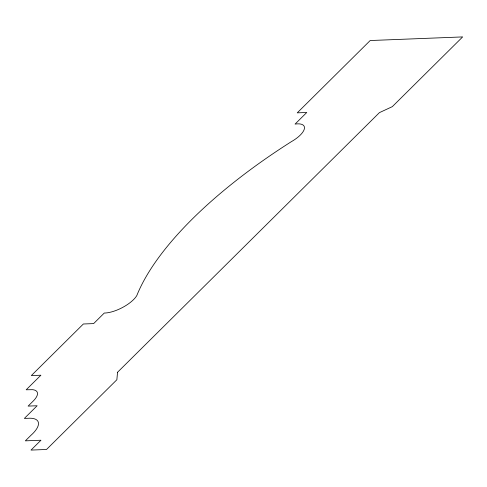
<?xml version="1.0" encoding="UTF-8"?>
<svg xmlns="http://www.w3.org/2000/svg" width="487" height="487" viewBox="0 0 487 487"><rect width="100%" height="100%" fill="white"/><g stroke="black" fill="none" stroke-linecap="round" stroke-linejoin="round"><path stroke-width="0.73" d="M117.537 372.269L116.868 379.738L46.533 449.477L31.016 450.085L40.951 440.236L25.354 440.851L30.961 435.293A28.593 10.988 -27 0 0 29.585 418.223L24.35 418.43L37.14 405.75L28.118 406.103L33.439 400.831A21.178 8.139 -27 0 0 32.513 389.673L26.195 389.789L40.896 375.215L31.332 375.587L83.368 323.995L93.638 323.593L104.273 313.05A22.432 8.62 -27 0 0 136.798 295.579A306.585 117.817 -27 0 1 291.281 141.711A20.838 8.005 -27 0 0 304.375 128.787A20.838 8.005 -27 0 0 295.061 124.094L306.773 112.479L297.247 112.85L370.187 40.531L462.65 36.915L392.315 106.653L379.416 112.631L117.537 372.269"/></g></svg>
